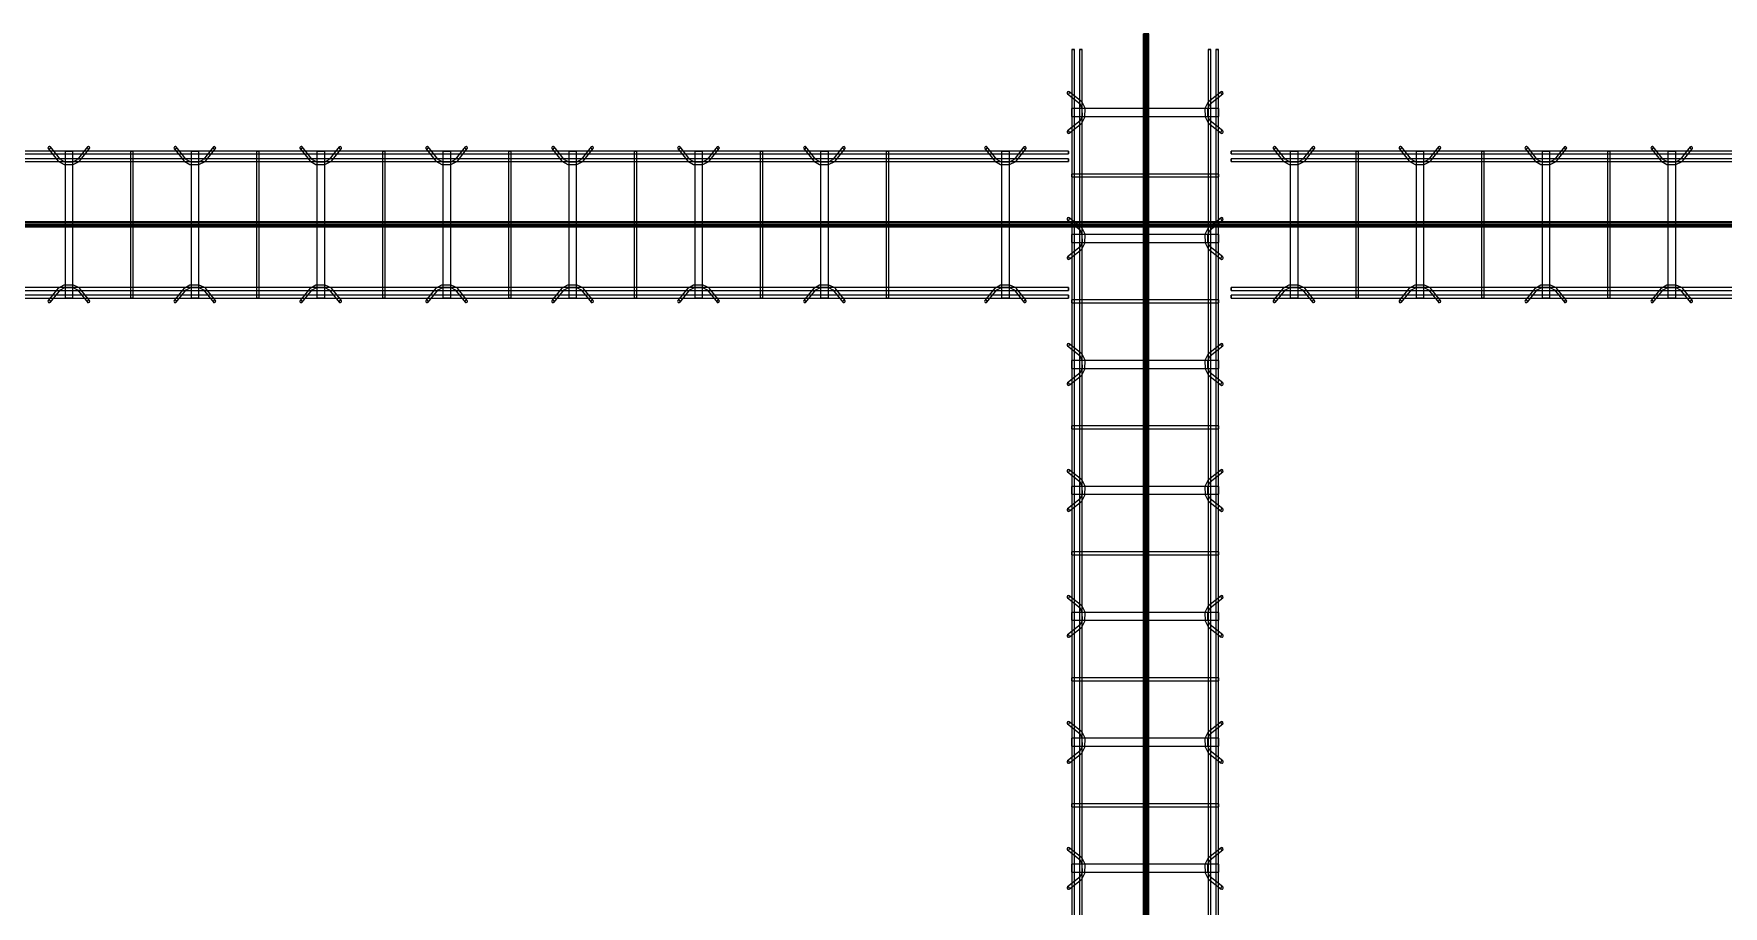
# Model space of a CAD drawing. Header units: inches. Extents: x -19229 to -222, y -6301 to 12387.
# Drawn here: x -3756.3 to -3595.3, y 11343.9 to 11427 of the extents above; entities that cross this region are included whole.
import ezdxf

# ---------------------------------------------------------------- set-up
doc = ezdxf.new("R2010")
doc.units = ezdxf.units.IN
doc.header["$MEASUREMENT"] = 0
doc.layers.add('A-GENM', color=13, linetype='Continuous', lineweight=9)
doc.layers.add('S-BEAM', color=12, linetype='Continuous', lineweight=9)

# ---------------------------------------------------------------- blocks, each defined once
blk = doc.blocks.new('Dowel bar assembly - Dowel bar assembly-671091-SLAB ON GROUND JOINTS')
at = {"layer": 'S-BEAM'}
for p, q in [((1524, 1.98), (0, 1.98)), ((0, 1.72), (1524, 1.72)), ((1444.02, 2.23), (1444.97, 1.03)), ((1445.18, 1.19), (1444.23, 2.39)), ((1445.62, 1.99), (1445.62, -12.01)), ((1446.38, 1.99), (1445.62, 1.99)), ((1445.62, 1.99), (1446.38, 1.99)), ((1446.38, -12.01), (1446.38, 1.99)), ((1447.76, 2.39), (1446.81, 1.19)), ((1447.01, 1.03), (1447.96, 2.23)), ((1451.87, 1.99), (1451.87, -12.01)), ((1452.13, 1.99), (1451.87, 1.99)), ((1451.87, 1.99), (1452.13, 1.99)), ((1452.13, -12.01), (1452.13, 1.99)), ((1456.02, 2.23), (1456.97, 1.03)), ((1457.18, 1.19), (1456.23, 2.39)), ((1457.62, 1.99), (1457.62, -12.01)), ((1458.38, 1.99), (1457.62, 1.99)), ((1457.62, 1.99), (1458.38, 1.99)), ((1458.38, -12.01), (1458.38, 1.99)), ((1459.76, 2.39), (1458.81, 1.19)), ((1459.01, 1.03), (1459.96, 2.23)), ((1463.87, 1.99), (1463.87, -12.01)), ((1464.13, 1.99), (1463.87, 1.99)), ((1463.87, 1.99), (1464.13, 1.99)), ((1464.13, -12.01), (1464.13, 1.99)), ((1468.02, 2.23), (1468.97, 1.03)), ((1469.18, 1.19), (1468.23, 2.39)), ((1469.62, 1.99), (1469.62, -12.01)), ((1470.38, 1.99), (1469.62, 1.99)), ((1469.62, 1.99), (1470.38, 1.99)), ((1470.38, -12.01), (1470.38, 1.99)), ((1471.76, 2.39), (1470.81, 1.19)), ((1471.01, 1.03), (1471.96, 2.23)), ((1475.87, 1.99), (1475.87, -12.01)), ((1476.13, 1.99), (1475.87, 1.99)), ((1475.87, 1.99), (1476.13, 1.99)), ((1476.13, -12.01), (1476.13, 1.99)), ((1480.02, 2.23), (1480.97, 1.03)), ((1481.18, 1.19), (1480.23, 2.39)), ((1481.62, 1.99), (1481.62, -12.01)), ((1482.38, 1.99), (1481.62, 1.99)), ((1481.62, 1.99), (1482.38, 1.99)), ((1482.38, -12.01), (1482.38, 1.99)), ((1483.76, 2.39), (1482.81, 1.19)), ((1483.01, 1.03), (1483.96, 2.23)), ((1487.87, 1.99), (1487.87, -12.01)), ((1488.13, 1.99), (1487.87, 1.99)), ((1487.87, 1.99), (1488.13, 1.99)), ((1488.13, -12.01), (1488.13, 1.99)), ((1492.02, 2.23), (1492.97, 1.03)), ((1493.18, 1.19), (1492.23, 2.39)), ((1493.62, 1.99), (1493.62, -12.01)), ((1494.38, 1.99), (1493.62, 1.99)), ((1493.62, 1.99), (1494.38, 1.99)), ((1494.38, -12.01), (1494.38, 1.99)), ((1495.76, 2.39), (1494.81, 1.19)), ((1495.01, 1.03), (1495.96, 2.23)), ((1499.87, 1.99), (1499.87, -12.01)), ((1500.13, 1.99), (1499.87, 1.99)), ((1499.87, 1.99), (1500.13, 1.99)), ((1500.13, -12.01), (1500.13, 1.99)), ((1504.02, 2.23), (1504.97, 1.03)), ((1505.18, 1.19), (1504.23, 2.39)), ((1505.62, 1.99), (1505.62, -12.01)), ((1506.38, 1.99), (1505.62, 1.99)), ((1505.62, 1.99), (1506.38, 1.99)), ((1506.38, -12.01), (1506.38, 1.99)), ((1507.76, 2.39), (1506.81, 1.19)), ((1507.01, 1.03), (1507.96, 2.23)), ((1511.87, 1.99), (1511.87, -12.01)), ((1512.13, 1.99), (1511.87, 1.99)), ((1511.87, 1.99), (1512.13, 1.99)), ((1512.13, -12.01), (1512.13, 1.99)), ((1516.02, 2.23), (1516.97, 1.03)), ((1517.18, 1.19), (1516.23, 2.39)), ((1517.62, 1.99), (1517.62, -12.01)), ((1518.38, 1.99), (1517.62, 1.99)), ((1517.62, 1.99), (1518.38, 1.99)), ((1518.38, -12.01), (1518.38, 1.99)), ((1519.76, 2.39), (1518.81, 1.19)), ((1519.01, 1.03), (1519.96, 2.23)), ((1524, 1.98), (1524, 1.72)), ((1524, 1.72), (1524, 1.98)), ((1524, 1.25), (0, 1.25)), ((0, 0.99), (1524, 0.99)), ((1524, 0.99), (1524, 1.25)), ((1524, 1.25), (1524, 0.99)), ((1524, -11.01), (0, -11.01)), ((1444.97, -11.05), (1444.02, -12.25)), ((1444.23, -12.41), (1445.18, -11.21)), ((1446.81, -11.21), (1447.76, -12.41)), ((1447.96, -12.25), (1447.01, -11.05)), ((1456.97, -11.05), (1456.02, -12.25)), ((1456.23, -12.41), (1457.18, -11.21)), ((1458.81, -11.21), (1459.76, -12.41)), ((1459.96, -12.25), (1459.01, -11.05)), ((1468.97, -11.05), (1468.02, -12.25)), ((1468.23, -12.41), (1469.18, -11.21)), ((1470.81, -11.21), (1471.76, -12.41)), ((1471.96, -12.25), (1471.01, -11.05)), ((1480.97, -11.05), (1480.02, -12.25)), ((1480.23, -12.41), (1481.18, -11.21)), ((1482.81, -11.21), (1483.76, -12.41)), ((1483.96, -12.25), (1483.01, -11.05)), ((1492.97, -11.05), (1492.02, -12.25)), ((1492.23, -12.41), (1493.18, -11.21)), ((1494.81, -11.21), (1495.76, -12.41)), ((1495.96, -12.25), (1495.01, -11.05)), ((1504.97, -11.05), (1504.02, -12.25)), ((1504.23, -12.41), (1505.18, -11.21)), ((1506.81, -11.21), (1507.76, -12.41)), ((1507.96, -12.25), (1507.01, -11.05)), ((1516.97, -11.05), (1516.02, -12.25)), ((1516.23, -12.41), (1517.18, -11.21)), ((1518.81, -11.21), (1519.76, -12.41)), ((1519.96, -12.25), (1519.01, -11.05)), ((1524, -11.27), (1524, -11.01)), ((1524, -11.01), (1524, -11.27)), ((0, -11.27), (1524, -11.27)), ((1524, -11.74), (0, -11.74)), ((0, -12), (1524, -12)), ((1446.38, -12.01), (1445.62, -12.01)), ((1445.62, -12.01), (1446.38, -12.01)), ((1452.13, -12.01), (1451.87, -12.01)), ((1451.87, -12.01), (1452.13, -12.01)), ((1458.38, -12.01), (1457.62, -12.01)), ((1457.62, -12.01), (1458.38, -12.01)), ((1464.13, -12.01), (1463.87, -12.01)), ((1463.87, -12.01), (1464.13, -12.01)), ((1470.38, -12.01), (1469.62, -12.01)), ((1469.62, -12.01), (1470.38, -12.01)), ((1476.13, -12.01), (1475.87, -12.01)), ((1475.87, -12.01), (1476.13, -12.01)), ((1482.38, -12.01), (1481.62, -12.01)), ((1481.62, -12.01), (1482.38, -12.01)), ((1488.13, -12.01), (1487.87, -12.01)), ((1487.87, -12.01), (1488.13, -12.01)), ((1494.38, -12.01), (1493.62, -12.01)), ((1493.62, -12.01), (1494.38, -12.01)), ((1500.13, -12.01), (1499.87, -12.01)), ((1499.87, -12.01), (1500.13, -12.01)), ((1506.38, -12.01), (1505.62, -12.01)), ((1505.62, -12.01), (1506.38, -12.01)), ((1512.13, -12.01), (1511.87, -12.01)), ((1511.87, -12.01), (1512.13, -12.01)), ((1518.38, -12.01), (1517.62, -12.01)), ((1517.62, -12.01), (1518.38, -12.01)), ((1524, -12), (1524, -11.74)), ((1524, -11.74), (1524, -12))]:
    blk.add_line(p, q, dxfattribs=at)
at = {"layer": 'S-BEAM', "flags": 128}
for points in [[(1444.97, 1.03), (1445.53, 0.73), (1446.39, 0.72), (1446.97, 0.99), (1447.01, 1.03)], [(1445.18, 1.19), (1445.62, 0.97), (1446.38, 0.98), (1446.81, 1.19)], [(1456.97, 1.03), (1457.53, 0.73), (1458.39, 0.72), (1458.97, 0.99), (1459.01, 1.03)], [(1457.18, 1.19), (1457.62, 0.97), (1458.38, 0.98), (1458.81, 1.19)], [(1468.97, 1.03), (1469.53, 0.73), (1470.39, 0.72), (1470.97, 0.99), (1471.01, 1.03)], [(1469.18, 1.19), (1469.62, 0.97), (1470.38, 0.98), (1470.81, 1.19)], [(1480.97, 1.03), (1481.53, 0.73), (1482.39, 0.72), (1482.97, 0.99), (1483.01, 1.03)], [(1481.18, 1.19), (1481.62, 0.97), (1482.38, 0.98), (1482.81, 1.19)], [(1492.97, 1.03), (1493.53, 0.73), (1494.39, 0.72), (1494.97, 0.99), (1495.01, 1.03)], [(1493.18, 1.19), (1493.62, 0.97), (1494.38, 0.98), (1494.81, 1.19)], [(1504.97, 1.03), (1505.53, 0.73), (1506.39, 0.72), (1506.97, 0.99), (1507.01, 1.03)], [(1505.18, 1.19), (1505.62, 0.97), (1506.38, 0.98), (1506.81, 1.19)], [(1516.97, 1.03), (1517.53, 0.73), (1518.39, 0.72), (1518.97, 0.99), (1519.01, 1.03)], [(1517.18, 1.19), (1517.62, 0.97), (1518.38, 0.98), (1518.81, 1.19)], [(1444.97, -11.05), (1445.53, -10.75), (1446.39, -10.74), (1446.97, -11.01), (1447.01, -11.05)], [(1445.18, -11.21), (1445.62, -10.99), (1446.38, -11), (1446.81, -11.21)], [(1456.97, -11.05), (1457.53, -10.75), (1458.39, -10.74), (1458.97, -11.01), (1459.01, -11.05)], [(1457.18, -11.21), (1457.62, -10.99), (1458.38, -11), (1458.81, -11.21)], [(1468.97, -11.05), (1469.53, -10.75), (1470.39, -10.74), (1470.97, -11.01), (1471.01, -11.05)], [(1469.18, -11.21), (1469.62, -10.99), (1470.38, -11), (1470.81, -11.21)], [(1480.97, -11.05), (1481.53, -10.75), (1482.39, -10.74), (1482.97, -11.01), (1483.01, -11.05)], [(1481.18, -11.21), (1481.62, -10.99), (1482.38, -11), (1482.81, -11.21)], [(1492.97, -11.05), (1493.53, -10.75), (1494.39, -10.74), (1494.97, -11.01), (1495.01, -11.05)], [(1493.18, -11.21), (1493.62, -10.99), (1494.38, -11), (1494.81, -11.21)], [(1504.97, -11.05), (1505.53, -10.75), (1506.39, -10.74), (1506.97, -11.01), (1507.01, -11.05)], [(1505.18, -11.21), (1505.62, -10.99), (1506.38, -11), (1506.81, -11.21)], [(1516.97, -11.05), (1517.53, -10.75), (1518.39, -10.74), (1518.97, -11.01), (1519.01, -11.05)], [(1517.18, -11.21), (1517.62, -10.99), (1518.38, -11), (1518.81, -11.21)]]:
    blk.add_lwpolyline(points, dxfattribs=at)
at = {"layer": 'S-BEAM'}
for centre, major_axis, start_param, end_param in [((1444.12, 2.31), (0.101, 0.08), 5.709265, 8.850858), ((1444.12, 2.31), (0.101, 0.08), 2.567673, 5.709265), ((1447.86, 2.31), (-0.101, 0.08), 3.715513, 6.857105), ((1447.86, 2.31), (-0.101, 0.08), 0.57392, 3.715513), ((1456.12, 2.31), (0.101, 0.08), 5.709265, 8.850858), ((1456.12, 2.31), (0.101, 0.08), 2.567673, 5.709265), ((1459.86, 2.31), (-0.101, 0.08), 3.715513, 6.857105), ((1459.86, 2.31), (-0.101, 0.08), 0.57392, 3.715513), ((1468.12, 2.31), (0.101, 0.08), 5.709265, 8.850858), ((1468.12, 2.31), (0.101, 0.08), 2.567673, 5.709265), ((1471.86, 2.31), (-0.101, 0.08), 3.715513, 6.857105), ((1471.86, 2.31), (-0.101, 0.08), 0.57392, 3.715513), ((1480.12, 2.31), (0.101, 0.08), 5.709265, 8.850858), ((1480.12, 2.31), (0.101, 0.08), 2.567673, 5.709265), ((1483.86, 2.31), (-0.101, 0.08), 3.715513, 6.857105), ((1483.86, 2.31), (-0.101, 0.08), 0.57392, 3.715513), ((1492.12, 2.31), (0.101, 0.08), 5.709265, 8.850858), ((1492.12, 2.31), (0.101, 0.08), 2.567673, 5.709265), ((1495.86, 2.31), (-0.101, 0.08), 3.715513, 6.857105), ((1495.86, 2.31), (-0.101, 0.08), 0.57392, 3.715513), ((1504.12, 2.31), (0.101, 0.08), 5.709265, 8.850858), ((1504.12, 2.31), (0.101, 0.08), 2.567673, 5.709265), ((1507.86, 2.31), (-0.101, 0.08), 3.715513, 6.857105), ((1507.86, 2.31), (-0.101, 0.08), 0.57392, 3.715513), ((1516.12, 2.31), (0.101, 0.08), 5.709265, 8.850858), ((1516.12, 2.31), (0.101, 0.08), 2.567673, 5.709265), ((1519.86, 2.31), (-0.101, 0.08), 3.715513, 6.857105), ((1519.86, 2.31), (-0.101, 0.08), 0.57392, 3.715513), ((1444.12, -12.33), (-0.101, 0.08), 3.715513, 6.857105), ((1444.12, -12.33), (-0.101, 0.08), 0.57392, 3.715513), ((1447.86, -12.33), (0.101, 0.08), 5.709265, 8.850858), ((1447.86, -12.33), (0.101, 0.08), 2.567673, 5.709265), ((1456.12, -12.33), (-0.101, 0.08), 3.715513, 6.857105), ((1456.12, -12.33), (-0.101, 0.08), 0.57392, 3.715513), ((1459.86, -12.33), (0.101, 0.08), 5.709265, 8.850858), ((1459.86, -12.33), (0.101, 0.08), 2.567673, 5.709265), ((1468.12, -12.33), (-0.101, 0.08), 3.715513, 6.857105), ((1468.12, -12.33), (-0.101, 0.08), 0.57392, 3.715513), ((1471.86, -12.33), (0.101, 0.08), 5.709265, 8.850858), ((1471.86, -12.33), (0.101, 0.08), 2.567673, 5.709265), ((1480.12, -12.33), (-0.101, 0.08), 3.715513, 6.857105), ((1480.12, -12.33), (-0.101, 0.08), 0.57392, 3.715513), ((1483.86, -12.33), (0.101, 0.08), 5.709265, 8.850858), ((1483.86, -12.33), (0.101, 0.08), 2.567673, 5.709265), ((1492.12, -12.33), (-0.101, 0.08), 3.715513, 6.857105), ((1492.12, -12.33), (-0.101, 0.08), 0.57392, 3.715513), ((1495.86, -12.33), (0.101, 0.08), 5.709265, 8.850858), ((1495.86, -12.33), (0.101, 0.08), 2.567673, 5.709265), ((1504.12, -12.33), (-0.101, 0.08), 3.715513, 6.857105), ((1504.12, -12.33), (-0.101, 0.08), 0.57392, 3.715513), ((1507.86, -12.33), (0.101, 0.08), 5.709265, 8.850858), ((1507.86, -12.33), (0.101, 0.08), 2.567673, 5.709265), ((1516.12, -12.33), (-0.101, 0.08), 3.715513, 6.857105), ((1516.12, -12.33), (-0.101, 0.08), 0.57392, 3.715513), ((1519.86, -12.33), (0.101, 0.08), 5.709265, 8.850858), ((1519.86, -12.33), (0.101, 0.08), 2.567673, 5.709265)]:
    blk.add_ellipse(centre, major_axis=major_axis, ratio=0.816528, start_param=start_param, end_param=end_param, dxfattribs=at)
blk = doc.blocks.new('Dowel bar assembly - Dowel bar assembly-674452-SLAB ON GROUND JOINTS')
at = {"layer": 'S-BEAM'}
for p, q in [((153.25, 1.98), (0, 1.98)), ((0, 1.98), (0, 1.72)), ((0, 1.72), (0, 1.98)), ((0, 1.72), (153.25, 1.72)), ((4.02, 2.23), (4.97, 1.03)), ((5.18, 1.19), (4.23, 2.39)), ((5.63, 1.99), (5.63, -12.01)), ((6.38, 1.99), (5.63, 1.99)), ((5.63, 1.99), (6.38, 1.99)), ((6.38, -12.01), (6.38, 1.99)), ((7.76, 2.39), (6.81, 1.19)), ((7.01, 1.03), (7.96, 2.23)), ((11.87, 1.99), (11.87, -12.01)), ((12.13, 1.99), (11.87, 1.99)), ((11.87, 1.99), (12.13, 1.99)), ((12.13, -12.01), (12.13, 1.99)), ((16.02, 2.23), (16.97, 1.03)), ((17.18, 1.19), (16.23, 2.39)), ((17.63, 1.99), (17.63, -12.01)), ((18.38, 1.99), (17.63, 1.99)), ((17.63, 1.99), (18.38, 1.99)), ((18.38, -12.01), (18.38, 1.99)), ((19.76, 2.39), (18.81, 1.19)), ((19.01, 1.03), (19.96, 2.23)), ((23.87, 1.99), (23.87, -12.01)), ((24.13, 1.99), (23.87, 1.99)), ((23.87, 1.99), (24.13, 1.99)), ((24.13, -12.01), (24.13, 1.99)), ((28.02, 2.23), (28.97, 1.03)), ((29.18, 1.19), (28.23, 2.39)), ((29.63, 1.99), (29.63, -12.01)), ((30.38, 1.99), (29.63, 1.99)), ((29.63, 1.99), (30.38, 1.99)), ((30.38, -12.01), (30.38, 1.99)), ((31.76, 2.39), (30.81, 1.19)), ((31.01, 1.03), (31.96, 2.23)), ((35.87, 1.99), (35.87, -12.01)), ((36.13, 1.99), (35.87, 1.99)), ((35.87, 1.99), (36.13, 1.99)), ((36.13, -12.01), (36.13, 1.99)), ((40.02, 2.23), (40.97, 1.03)), ((41.18, 1.19), (40.23, 2.39)), ((41.63, 1.99), (41.63, -12.01)), ((42.38, 1.99), (41.63, 1.99)), ((41.63, 1.99), (42.38, 1.99)), ((42.38, -12.01), (42.38, 1.99)), ((43.76, 2.39), (42.81, 1.19)), ((43.01, 1.03), (43.96, 2.23)), ((47.87, 1.99), (47.87, -12.01)), ((48.13, 1.99), (47.87, 1.99)), ((47.87, 1.99), (48.13, 1.99)), ((48.13, -12.01), (48.13, 1.99)), ((52.02, 2.23), (52.97, 1.03)), ((53.18, 1.19), (52.23, 2.39)), ((53.63, 1.99), (53.63, -12.01)), ((54.38, 1.99), (53.63, 1.99)), ((53.63, 1.99), (54.38, 1.99)), ((54.38, -12.01), (54.38, 1.99)), ((55.76, 2.39), (54.81, 1.19)), ((55.01, 1.03), (55.96, 2.23)), ((59.87, 1.99), (59.87, -12.01)), ((60.13, 1.99), (59.87, 1.99)), ((59.87, 1.99), (60.13, 1.99)), ((60.13, -12.01), (60.13, 1.99)), ((64.02, 2.23), (64.97, 1.03)), ((65.18, 1.19), (64.23, 2.39)), ((65.63, 1.99), (65.63, -12.01)), ((66.38, 1.99), (65.63, 1.99)), ((65.63, 1.99), (66.38, 1.99)), ((66.38, -12.01), (66.38, 1.99)), ((67.76, 2.39), (66.81, 1.19)), ((67.01, 1.03), (67.96, 2.23)), ((71.87, 1.99), (71.87, -12.01)), ((72.13, 1.99), (71.87, 1.99)), ((71.87, 1.99), (72.13, 1.99)), ((72.13, -12.01), (72.13, 1.99)), ((76.02, 2.23), (76.97, 1.03)), ((77.18, 1.19), (76.23, 2.39)), ((77.63, 1.99), (77.63, -12.01)), ((78.38, 1.99), (77.63, 1.99)), ((77.63, 1.99), (78.38, 1.99)), ((78.38, -12.01), (78.38, 1.99)), ((79.76, 2.39), (78.81, 1.19)), ((79.01, 1.03), (79.96, 2.23)), ((83.87, 1.99), (83.87, -12.01)), ((84.13, 1.99), (83.87, 1.99)), ((83.87, 1.99), (84.13, 1.99)), ((84.13, -12.01), (84.13, 1.99)), ((88.02, 2.23), (88.97, 1.03)), ((89.18, 1.19), (88.23, 2.39)), ((89.63, 1.99), (89.63, -12.01)), ((90.38, 1.99), (89.63, 1.99)), ((89.63, 1.99), (90.38, 1.99)), ((90.38, -12.01), (90.38, 1.99)), ((91.76, 2.39), (90.81, 1.19)), ((91.01, 1.03), (91.96, 2.23)), ((95.87, 1.99), (95.87, -12.01)), ((96.13, 1.99), (95.87, 1.99)), ((95.87, 1.99), (96.13, 1.99)), ((96.13, -12.01), (96.13, 1.99)), ((100.02, 2.23), (100.97, 1.03)), ((101.18, 1.19), (100.23, 2.39)), ((101.63, 1.99), (101.63, -12.01)), ((102.38, 1.99), (101.63, 1.99)), ((101.63, 1.99), (102.38, 1.99)), ((102.38, -12.01), (102.38, 1.99)), ((103.76, 2.39), (102.81, 1.19)), ((103.01, 1.03), (103.96, 2.23)), ((107.87, 1.99), (107.87, -12.01)), ((108.13, 1.99), (107.87, 1.99)), ((107.87, 1.99), (108.13, 1.99)), ((108.13, -12.01), (108.13, 1.99)), ((112.02, 2.23), (112.97, 1.03)), ((113.18, 1.19), (112.23, 2.39)), ((113.63, 1.99), (113.63, -12.01)), ((114.38, 1.99), (113.63, 1.99)), ((113.63, 1.99), (114.38, 1.99)), ((114.38, -12.01), (114.38, 1.99)), ((115.76, 2.39), (114.81, 1.19)), ((115.01, 1.03), (115.96, 2.23)), ((119.87, 1.99), (119.87, -12.01)), ((120.13, 1.99), (119.87, 1.99)), ((119.87, 1.99), (120.13, 1.99)), ((120.13, -12.01), (120.13, 1.99)), ((124.02, 2.23), (124.97, 1.03)), ((125.18, 1.19), (124.23, 2.39)), ((125.63, 1.99), (125.63, -12.01)), ((126.38, 1.99), (125.63, 1.99)), ((125.63, 1.99), (126.38, 1.99)), ((126.38, -12.01), (126.38, 1.99)), ((127.76, 2.39), (126.81, 1.19)), ((127.01, 1.03), (127.96, 2.23)), ((131.87, 1.99), (131.87, -12.01)), ((132.13, 1.99), (131.87, 1.99)), ((131.87, 1.99), (132.13, 1.99)), ((132.13, -12.01), (132.13, 1.99)), ((136.02, 2.23), (136.97, 1.03)), ((137.18, 1.19), (136.23, 2.39)), ((137.63, 1.99), (137.63, -12.01)), ((138.38, 1.99), (137.63, 1.99)), ((137.63, 1.99), (138.38, 1.99)), ((138.38, -12.01), (138.38, 1.99)), ((139.76, 2.39), (138.81, 1.19)), ((139.01, 1.03), (139.96, 2.23)), ((143.87, 1.99), (143.87, -12.01)), ((144.13, 1.99), (143.87, 1.99)), ((143.87, 1.99), (144.13, 1.99)), ((144.13, -12.01), (144.13, 1.99)), ((145.27, 2.23), (146.22, 1.03)), ((146.43, 1.19), (145.48, 2.39)), ((146.87, 1.99), (146.87, -12.01)), ((147.63, 1.99), (146.87, 1.99)), ((146.87, 1.99), (147.63, 1.99)), ((147.63, -12.01), (147.63, 1.99)), ((149.01, 2.39), (148.06, 1.19)), ((148.26, 1.03), (149.21, 2.23)), ((153.25, 1.98), (153.25, 1.72)), ((153.25, 1.72), (153.25, 1.98)), ((153.25, 1.25), (0, 1.25)), ((0, 0.99), (0, 1.25)), ((0, 1.25), (0, 0.99)), ((0, 0.99), (153.25, 0.99)), ((153.25, 0.99), (153.25, 1.25)), ((153.25, 1.25), (153.25, 0.99)), ((153.25, -11.01), (0, -11.01)), ((0, -11.27), (0, -11.01)), ((0, -11.01), (0, -11.27)), ((4.97, -11.05), (4.02, -12.25)), ((4.23, -12.41), (5.18, -11.21)), ((6.81, -11.21), (7.76, -12.41)), ((7.96, -12.25), (7.01, -11.05)), ((16.97, -11.05), (16.02, -12.25)), ((16.23, -12.41), (17.18, -11.21)), ((18.81, -11.21), (19.76, -12.41)), ((19.96, -12.25), (19.01, -11.05)), ((28.97, -11.05), (28.02, -12.25)), ((28.23, -12.41), (29.18, -11.21)), ((30.81, -11.21), (31.76, -12.41)), ((31.96, -12.25), (31.01, -11.05)), ((40.97, -11.05), (40.02, -12.25)), ((40.23, -12.41), (41.18, -11.21)), ((42.81, -11.21), (43.76, -12.41)), ((43.96, -12.25), (43.01, -11.05)), ((52.97, -11.05), (52.02, -12.25)), ((52.23, -12.41), (53.18, -11.21)), ((54.81, -11.21), (55.76, -12.41)), ((55.96, -12.25), (55.01, -11.05)), ((64.97, -11.05), (64.02, -12.25)), ((64.23, -12.41), (65.18, -11.21)), ((66.81, -11.21), (67.76, -12.41)), ((67.96, -12.25), (67.01, -11.05)), ((76.97, -11.05), (76.02, -12.25)), ((76.23, -12.41), (77.18, -11.21)), ((78.81, -11.21), (79.76, -12.41)), ((79.96, -12.25), (79.01, -11.05)), ((88.97, -11.05), (88.02, -12.25)), ((88.23, -12.41), (89.18, -11.21)), ((90.81, -11.21), (91.76, -12.41)), ((91.96, -12.25), (91.01, -11.05)), ((100.97, -11.05), (100.02, -12.25)), ((100.23, -12.41), (101.18, -11.21)), ((102.81, -11.21), (103.76, -12.41)), ((103.96, -12.25), (103.01, -11.05)), ((112.97, -11.05), (112.02, -12.25)), ((112.23, -12.41), (113.18, -11.21)), ((114.81, -11.21), (115.76, -12.41)), ((115.96, -12.25), (115.01, -11.05)), ((124.97, -11.05), (124.02, -12.25)), ((124.23, -12.41), (125.18, -11.21)), ((126.81, -11.21), (127.76, -12.41)), ((127.96, -12.25), (127.01, -11.05)), ((136.97, -11.05), (136.02, -12.25)), ((136.23, -12.41), (137.18, -11.21)), ((138.81, -11.21), (139.76, -12.41)), ((139.96, -12.25), (139.01, -11.05)), ((146.22, -11.05), (145.27, -12.25)), ((145.48, -12.41), (146.43, -11.21)), ((148.06, -11.21), (149.01, -12.41)), ((149.21, -12.25), (148.26, -11.05)), ((153.25, -11.27), (153.25, -11.01)), ((153.25, -11.01), (153.25, -11.27)), ((0, -11.27), (153.25, -11.27)), ((153.25, -11.74), (0, -11.74)), ((0, -12), (0, -11.74)), ((0, -11.74), (0, -12)), ((0, -12), (153.25, -12)), ((6.38, -12.01), (5.63, -12.01)), ((5.63, -12.01), (6.38, -12.01)), ((12.13, -12.01), (11.87, -12.01)), ((11.87, -12.01), (12.13, -12.01)), ((18.38, -12.01), (17.63, -12.01)), ((17.63, -12.01), (18.38, -12.01)), ((24.13, -12.01), (23.87, -12.01)), ((23.87, -12.01), (24.13, -12.01)), ((30.38, -12.01), (29.63, -12.01)), ((29.63, -12.01), (30.38, -12.01)), ((36.13, -12.01), (35.87, -12.01)), ((35.87, -12.01), (36.13, -12.01)), ((42.38, -12.01), (41.63, -12.01)), ((41.63, -12.01), (42.38, -12.01)), ((48.13, -12.01), (47.87, -12.01)), ((47.87, -12.01), (48.13, -12.01)), ((54.38, -12.01), (53.63, -12.01)), ((53.63, -12.01), (54.38, -12.01)), ((60.13, -12.01), (59.87, -12.01)), ((59.87, -12.01), (60.13, -12.01)), ((66.38, -12.01), (65.63, -12.01)), ((65.63, -12.01), (66.38, -12.01)), ((72.13, -12.01), (71.87, -12.01)), ((71.87, -12.01), (72.13, -12.01)), ((78.38, -12.01), (77.63, -12.01)), ((77.63, -12.01), (78.38, -12.01)), ((84.13, -12.01), (83.87, -12.01)), ((83.87, -12.01), (84.13, -12.01)), ((90.38, -12.01), (89.63, -12.01)), ((89.63, -12.01), (90.38, -12.01)), ((96.13, -12.01), (95.87, -12.01)), ((95.87, -12.01), (96.13, -12.01)), ((102.38, -12.01), (101.63, -12.01)), ((101.63, -12.01), (102.38, -12.01)), ((108.13, -12.01), (107.87, -12.01)), ((107.87, -12.01), (108.13, -12.01)), ((114.38, -12.01), (113.63, -12.01)), ((113.63, -12.01), (114.38, -12.01)), ((120.13, -12.01), (119.87, -12.01)), ((119.87, -12.01), (120.13, -12.01)), ((126.38, -12.01), (125.63, -12.01)), ((125.63, -12.01), (126.38, -12.01)), ((132.13, -12.01), (131.87, -12.01)), ((131.87, -12.01), (132.13, -12.01)), ((138.38, -12.01), (137.63, -12.01)), ((137.63, -12.01), (138.38, -12.01)), ((144.13, -12.01), (143.87, -12.01)), ((143.87, -12.01), (144.13, -12.01)), ((147.63, -12.01), (146.87, -12.01)), ((146.87, -12.01), (147.63, -12.01)), ((153.25, -12), (153.25, -11.74)), ((153.25, -11.74), (153.25, -12))]:
    blk.add_line(p, q, dxfattribs=at)
at = {"layer": 'S-BEAM', "flags": 128}
for points in [[(4.97, 1.03), (5.53, 0.73), (6.39, 0.72), (6.97, 0.99), (7.01, 1.03)], [(5.18, 1.19), (5.62, 0.97), (6.38, 0.98), (6.81, 1.19)], [(16.97, 1.03), (17.53, 0.73), (18.39, 0.72), (18.97, 0.99), (19.01, 1.03)], [(17.18, 1.19), (17.62, 0.97), (18.38, 0.98), (18.81, 1.19)], [(28.97, 1.03), (29.53, 0.73), (30.39, 0.72), (30.97, 0.99), (31.01, 1.03)], [(29.18, 1.19), (29.62, 0.97), (30.38, 0.98), (30.81, 1.19)], [(40.97, 1.03), (41.53, 0.73), (42.39, 0.72), (42.97, 0.99), (43.01, 1.03)], [(41.18, 1.19), (41.62, 0.97), (42.38, 0.98), (42.81, 1.19)], [(52.97, 1.03), (53.53, 0.73), (54.39, 0.72), (54.97, 0.99), (55.01, 1.03)], [(53.18, 1.19), (53.62, 0.97), (54.38, 0.98), (54.81, 1.19)], [(64.97, 1.03), (65.53, 0.73), (66.39, 0.72), (66.97, 0.99), (67.01, 1.03)], [(65.18, 1.19), (65.62, 0.97), (66.38, 0.98), (66.81, 1.19)], [(76.97, 1.03), (77.53, 0.73), (78.39, 0.72), (78.97, 0.99), (79.01, 1.03)], [(77.18, 1.19), (77.62, 0.97), (78.38, 0.98), (78.81, 1.19)], [(88.97, 1.03), (89.53, 0.73), (90.39, 0.72), (90.97, 0.99), (91.01, 1.03)], [(89.18, 1.19), (89.62, 0.97), (90.38, 0.98), (90.81, 1.19)], [(100.97, 1.03), (101.53, 0.73), (102.39, 0.72), (102.97, 0.99), (103.01, 1.03)], [(101.18, 1.19), (101.62, 0.97), (102.38, 0.98), (102.81, 1.19)], [(112.97, 1.03), (113.53, 0.73), (114.39, 0.72), (114.97, 0.99), (115.01, 1.03)], [(113.18, 1.19), (113.62, 0.97), (114.38, 0.98), (114.81, 1.19)], [(124.97, 1.03), (125.53, 0.73), (126.39, 0.72), (126.97, 0.99), (127.01, 1.03)], [(125.18, 1.19), (125.62, 0.97), (126.38, 0.98), (126.81, 1.19)], [(136.97, 1.03), (137.53, 0.73), (138.39, 0.72), (138.97, 0.99), (139.01, 1.03)], [(137.18, 1.19), (137.62, 0.97), (138.38, 0.98), (138.81, 1.19)], [(146.22, 1.03), (146.78, 0.73), (147.64, 0.72), (148.22, 0.99), (148.26, 1.03)], [(146.43, 1.19), (146.87, 0.97), (147.63, 0.98), (148.06, 1.19)], [(4.97, -11.05), (5.53, -10.75), (6.39, -10.74), (6.97, -11.01), (7.01, -11.05)], [(5.18, -11.21), (5.62, -10.99), (6.38, -11), (6.81, -11.21)], [(16.97, -11.05), (17.53, -10.75), (18.39, -10.74), (18.97, -11.01), (19.01, -11.05)], [(17.18, -11.21), (17.62, -10.99), (18.38, -11), (18.81, -11.21)], [(28.97, -11.05), (29.53, -10.75), (30.39, -10.74), (30.97, -11.01), (31.01, -11.05)], [(29.18, -11.21), (29.62, -10.99), (30.38, -11), (30.81, -11.21)], [(40.97, -11.05), (41.53, -10.75), (42.39, -10.74), (42.97, -11.01), (43.01, -11.05)], [(41.18, -11.21), (41.62, -10.99), (42.38, -11), (42.81, -11.21)], [(52.97, -11.05), (53.53, -10.75), (54.39, -10.74), (54.97, -11.01), (55.01, -11.05)], [(53.18, -11.21), (53.62, -10.99), (54.38, -11), (54.81, -11.21)], [(64.97, -11.05), (65.53, -10.75), (66.39, -10.74), (66.97, -11.01), (67.01, -11.05)], [(65.18, -11.21), (65.62, -10.99), (66.38, -11), (66.81, -11.21)], [(76.97, -11.05), (77.53, -10.75), (78.39, -10.74), (78.97, -11.01), (79.01, -11.05)], [(77.18, -11.21), (77.62, -10.99), (78.38, -11), (78.81, -11.21)], [(88.97, -11.05), (89.53, -10.75), (90.39, -10.74), (90.97, -11.01), (91.01, -11.05)], [(89.18, -11.21), (89.62, -10.99), (90.38, -11), (90.81, -11.21)], [(100.97, -11.05), (101.53, -10.75), (102.39, -10.74), (102.97, -11.01), (103.01, -11.05)], [(101.18, -11.21), (101.62, -10.99), (102.38, -11), (102.81, -11.21)], [(112.97, -11.05), (113.53, -10.75), (114.39, -10.74), (114.97, -11.01), (115.01, -11.05)], [(113.18, -11.21), (113.62, -10.99), (114.38, -11), (114.81, -11.21)], [(124.97, -11.05), (125.53, -10.75), (126.39, -10.74), (126.97, -11.01), (127.01, -11.05)], [(125.18, -11.21), (125.62, -10.99), (126.38, -11), (126.81, -11.21)], [(136.97, -11.05), (137.53, -10.75), (138.39, -10.74), (138.97, -11.01), (139.01, -11.05)], [(137.18, -11.21), (137.62, -10.99), (138.38, -11), (138.81, -11.21)], [(146.22, -11.05), (146.78, -10.75), (147.64, -10.74), (148.22, -11.01), (148.26, -11.05)], [(146.43, -11.21), (146.87, -10.99), (147.63, -11), (148.06, -11.21)]]:
    blk.add_lwpolyline(points, dxfattribs=at)
at = {"layer": 'S-BEAM'}
for centre, major_axis, start_param, end_param in [((4.12, 2.31), (0.101, 0.08), 5.709265, 8.850858), ((4.12, 2.31), (0.101, 0.08), 2.567673, 5.709265), ((7.86, 2.31), (-0.101, 0.08), 3.715513, 6.857105), ((7.86, 2.31), (-0.101, 0.08), 0.57392, 3.715513), ((16.12, 2.31), (0.101, 0.08), 5.709265, 8.850858), ((16.12, 2.31), (0.101, 0.08), 2.567673, 5.709265), ((19.86, 2.31), (-0.101, 0.08), 3.715513, 6.857105), ((19.86, 2.31), (-0.101, 0.08), 0.57392, 3.715513), ((28.12, 2.31), (0.101, 0.08), 5.709265, 8.850858), ((28.12, 2.31), (0.101, 0.08), 2.567673, 5.709265), ((31.86, 2.31), (-0.101, 0.08), 3.715513, 6.857105), ((31.86, 2.31), (-0.101, 0.08), 0.57392, 3.715513), ((40.12, 2.31), (0.101, 0.08), 5.709265, 8.850858), ((40.12, 2.31), (0.101, 0.08), 2.567673, 5.709265), ((43.86, 2.31), (-0.101, 0.08), 3.715513, 6.857105), ((43.86, 2.31), (-0.101, 0.08), 0.57392, 3.715513), ((52.12, 2.31), (0.101, 0.08), 5.709265, 8.850858), ((52.12, 2.31), (0.101, 0.08), 2.567673, 5.709265), ((55.86, 2.31), (-0.101, 0.08), 3.715513, 6.857105), ((55.86, 2.31), (-0.101, 0.08), 0.57392, 3.715513), ((64.12, 2.31), (0.101, 0.08), 5.709265, 8.850858), ((64.12, 2.31), (0.101, 0.08), 2.567673, 5.709265), ((67.86, 2.31), (-0.101, 0.08), 3.715513, 6.857105), ((67.86, 2.31), (-0.101, 0.08), 0.57392, 3.715513), ((76.12, 2.31), (0.101, 0.08), 5.709265, 8.850858), ((76.12, 2.31), (0.101, 0.08), 2.567673, 5.709265), ((79.86, 2.31), (-0.101, 0.08), 3.715513, 6.857105), ((79.86, 2.31), (-0.101, 0.08), 0.57392, 3.715513), ((88.12, 2.31), (0.101, 0.08), 5.709265, 8.850858), ((88.12, 2.31), (0.101, 0.08), 2.567673, 5.709265), ((91.86, 2.31), (-0.101, 0.08), 3.715513, 6.857105), ((91.86, 2.31), (-0.101, 0.08), 0.57392, 3.715513), ((100.12, 2.31), (0.101, 0.08), 5.709265, 8.850858), ((100.12, 2.31), (0.101, 0.08), 2.567673, 5.709265), ((103.86, 2.31), (-0.101, 0.08), 3.715513, 6.857105), ((103.86, 2.31), (-0.101, 0.08), 0.57392, 3.715513), ((112.12, 2.31), (0.101, 0.08), 5.709265, 8.850858), ((112.12, 2.31), (0.101, 0.08), 2.567673, 5.709265), ((115.86, 2.31), (-0.101, 0.08), 3.715513, 6.857105), ((115.86, 2.31), (-0.101, 0.08), 0.57392, 3.715513), ((124.12, 2.31), (0.101, 0.08), 5.709265, 8.850858), ((124.12, 2.31), (0.101, 0.08), 2.567673, 5.709265), ((127.86, 2.31), (-0.101, 0.08), 3.715513, 6.857105), ((127.86, 2.31), (-0.101, 0.08), 0.57392, 3.715513), ((136.12, 2.31), (0.101, 0.08), 5.709265, 8.850858), ((136.12, 2.31), (0.101, 0.08), 2.567673, 5.709265), ((139.86, 2.31), (-0.101, 0.08), 3.715513, 6.857105), ((139.86, 2.31), (-0.101, 0.08), 0.57392, 3.715513), ((145.37, 2.31), (0.101, 0.08), 5.709265, 8.850858), ((145.37, 2.31), (0.101, 0.08), 2.567673, 5.709265), ((149.11, 2.31), (-0.101, 0.08), 3.715513, 6.857105), ((149.11, 2.31), (-0.101, 0.08), 0.57392, 3.715513), ((4.12, -12.33), (-0.101, 0.08), 3.715513, 6.857105), ((4.12, -12.33), (-0.101, 0.08), 0.57392, 3.715513), ((7.86, -12.33), (0.101, 0.08), 5.709265, 8.850858), ((7.86, -12.33), (0.101, 0.08), 2.567673, 5.709265), ((16.12, -12.33), (-0.101, 0.08), 3.715513, 6.857105), ((16.12, -12.33), (-0.101, 0.08), 0.57392, 3.715513), ((19.86, -12.33), (0.101, 0.08), 5.709265, 8.850858), ((19.86, -12.33), (0.101, 0.08), 2.567673, 5.709265), ((28.12, -12.33), (-0.101, 0.08), 3.715513, 6.857105), ((28.12, -12.33), (-0.101, 0.08), 0.57392, 3.715513), ((31.86, -12.33), (0.101, 0.08), 5.709265, 8.850858), ((31.86, -12.33), (0.101, 0.08), 2.567673, 5.709265), ((40.12, -12.33), (-0.101, 0.08), 3.715513, 6.857105), ((40.12, -12.33), (-0.101, 0.08), 0.57392, 3.715513), ((43.86, -12.33), (0.101, 0.08), 5.709265, 8.850858), ((43.86, -12.33), (0.101, 0.08), 2.567673, 5.709265), ((52.12, -12.33), (-0.101, 0.08), 3.715513, 6.857105), ((52.12, -12.33), (-0.101, 0.08), 0.57392, 3.715513), ((55.86, -12.33), (0.101, 0.08), 5.709265, 8.850858), ((55.86, -12.33), (0.101, 0.08), 2.567673, 5.709265), ((64.12, -12.33), (-0.101, 0.08), 3.715513, 6.857105), ((64.12, -12.33), (-0.101, 0.08), 0.57392, 3.715513), ((67.86, -12.33), (0.101, 0.08), 5.709265, 8.850858), ((67.86, -12.33), (0.101, 0.08), 2.567673, 5.709265), ((76.12, -12.33), (-0.101, 0.08), 3.715513, 6.857105), ((76.12, -12.33), (-0.101, 0.08), 0.57392, 3.715513), ((79.86, -12.33), (0.101, 0.08), 5.709265, 8.850858), ((79.86, -12.33), (0.101, 0.08), 2.567673, 5.709265), ((88.12, -12.33), (-0.101, 0.08), 3.715513, 6.857105), ((88.12, -12.33), (-0.101, 0.08), 0.57392, 3.715513), ((91.86, -12.33), (0.101, 0.08), 5.709265, 8.850858), ((91.86, -12.33), (0.101, 0.08), 2.567673, 5.709265), ((100.12, -12.33), (-0.101, 0.08), 3.715513, 6.857105), ((100.12, -12.33), (-0.101, 0.08), 0.57392, 3.715513), ((103.86, -12.33), (0.101, 0.08), 5.709265, 8.850858), ((103.86, -12.33), (0.101, 0.08), 2.567673, 5.709265), ((112.12, -12.33), (-0.101, 0.08), 3.715513, 6.857105), ((112.12, -12.33), (-0.101, 0.08), 0.57392, 3.715513), ((115.86, -12.33), (0.101, 0.08), 5.709265, 8.850858), ((115.86, -12.33), (0.101, 0.08), 2.567673, 5.709265), ((124.12, -12.33), (-0.101, 0.08), 3.715513, 6.857105), ((124.12, -12.33), (-0.101, 0.08), 0.57392, 3.715513), ((127.86, -12.33), (0.101, 0.08), 5.709265, 8.850858), ((127.86, -12.33), (0.101, 0.08), 2.567673, 5.709265), ((136.12, -12.33), (-0.101, 0.08), 3.715513, 6.857105), ((136.12, -12.33), (-0.101, 0.08), 0.57392, 3.715513), ((139.86, -12.33), (0.101, 0.08), 5.709265, 8.850858), ((139.86, -12.33), (0.101, 0.08), 2.567673, 5.709265), ((145.37, -12.33), (-0.101, 0.08), 3.715513, 6.857105), ((145.37, -12.33), (-0.101, 0.08), 0.57392, 3.715513), ((149.11, -12.33), (0.101, 0.08), 5.709265, 8.850858), ((149.11, -12.33), (0.101, 0.08), 2.567673, 5.709265)]:
    blk.add_ellipse(centre, major_axis=major_axis, ratio=0.816528, start_param=start_param, end_param=end_param, dxfattribs=at)
blk = doc.blocks.new('Dowel bar assembly - Dowel bar assembly-673167-SLAB ON GROUND JOINTS')
at = {"layer": 'S-BEAM'}
for p, q in [((161.25, 1.98), (0, 1.98)), ((0, 1.72), (161.25, 1.72)), ((64.02, 2.23), (64.97, 1.03)), ((65.18, 1.19), (64.23, 2.39)), ((65.63, 1.99), (65.63, -12.01)), ((66.38, 1.99), (65.63, 1.99)), ((65.63, 1.99), (66.38, 1.99)), ((66.38, -12.01), (66.38, 1.99)), ((67.76, 2.39), (66.81, 1.19)), ((67.01, 1.03), (67.96, 2.23)), ((71.87, 1.99), (71.87, -12.01)), ((72.13, 1.99), (71.87, 1.99)), ((71.87, 1.99), (72.13, 1.99)), ((72.13, -12.01), (72.13, 1.99)), ((76.02, 2.23), (76.97, 1.03)), ((77.18, 1.19), (76.23, 2.39)), ((77.63, 1.99), (77.63, -12.01)), ((78.38, 1.99), (77.63, 1.99)), ((77.63, 1.99), (78.38, 1.99)), ((78.38, -12.01), (78.38, 1.99)), ((79.76, 2.39), (78.81, 1.19)), ((79.01, 1.03), (79.96, 2.23)), ((83.87, 1.99), (83.87, -12.01)), ((84.13, 1.99), (83.87, 1.99)), ((83.87, 1.99), (84.13, 1.99)), ((84.13, -12.01), (84.13, 1.99)), ((88.02, 2.23), (88.97, 1.03)), ((89.18, 1.19), (88.23, 2.39)), ((89.63, 1.99), (89.63, -12.01)), ((90.38, 1.99), (89.63, 1.99)), ((89.63, 1.99), (90.38, 1.99)), ((90.38, -12.01), (90.38, 1.99)), ((91.76, 2.39), (90.81, 1.19)), ((91.01, 1.03), (91.96, 2.23)), ((95.87, 1.99), (95.87, -12.01)), ((96.13, 1.99), (95.87, 1.99)), ((95.87, 1.99), (96.13, 1.99)), ((96.13, -12.01), (96.13, 1.99)), ((100.02, 2.23), (100.97, 1.03)), ((101.18, 1.19), (100.23, 2.39)), ((101.63, 1.99), (101.63, -12.01)), ((102.38, 1.99), (101.63, 1.99)), ((101.63, 1.99), (102.38, 1.99)), ((102.38, -12.01), (102.38, 1.99)), ((103.76, 2.39), (102.81, 1.19)), ((103.01, 1.03), (103.96, 2.23)), ((107.87, 1.99), (107.87, -12.01)), ((108.13, 1.99), (107.87, 1.99)), ((107.87, 1.99), (108.13, 1.99)), ((108.13, -12.01), (108.13, 1.99)), ((112.02, 2.23), (112.97, 1.03)), ((113.18, 1.19), (112.23, 2.39)), ((113.63, 1.99), (113.63, -12.01)), ((114.38, 1.99), (113.63, 1.99)), ((113.63, 1.99), (114.38, 1.99)), ((114.38, -12.01), (114.38, 1.99)), ((115.76, 2.39), (114.81, 1.19)), ((115.01, 1.03), (115.96, 2.23)), ((119.87, 1.99), (119.87, -12.01)), ((120.13, 1.99), (119.87, 1.99)), ((119.87, 1.99), (120.13, 1.99)), ((120.13, -12.01), (120.13, 1.99)), ((124.02, 2.23), (124.97, 1.03)), ((125.18, 1.19), (124.23, 2.39)), ((125.63, 1.99), (125.63, -12.01)), ((126.38, 1.99), (125.63, 1.99)), ((125.63, 1.99), (126.38, 1.99)), ((126.38, -12.01), (126.38, 1.99)), ((127.76, 2.39), (126.81, 1.19)), ((127.01, 1.03), (127.96, 2.23)), ((131.87, 1.99), (131.87, -12.01)), ((132.13, 1.99), (131.87, 1.99)), ((131.87, 1.99), (132.13, 1.99)), ((132.13, -12.01), (132.13, 1.99)), ((136.02, 2.23), (136.97, 1.03)), ((137.18, 1.19), (136.23, 2.39)), ((137.63, 1.99), (137.63, -12.01)), ((138.38, 1.99), (137.63, 1.99)), ((137.63, 1.99), (138.38, 1.99)), ((138.38, -12.01), (138.38, 1.99)), ((139.76, 2.39), (138.81, 1.19)), ((139.01, 1.03), (139.96, 2.23)), ((143.87, 1.99), (143.87, -12.01)), ((144.13, 1.99), (143.87, 1.99)), ((143.87, 1.99), (144.13, 1.99)), ((144.13, -12.01), (144.13, 1.99)), ((153.27, 2.23), (154.22, 1.03)), ((154.43, 1.19), (153.48, 2.39)), ((154.88, 1.99), (154.88, -12.01)), ((155.63, 1.99), (154.88, 1.99)), ((154.88, 1.99), (155.63, 1.99)), ((155.63, -12.01), (155.63, 1.99)), ((157.01, 2.39), (156.06, 1.19)), ((156.26, 1.03), (157.21, 2.23)), ((161.25, 1.98), (161.25, 1.72)), ((161.25, 1.72), (161.25, 1.98)), ((161.25, 1.25), (0, 1.25)), ((0, 0.99), (161.25, 0.99)), ((161.25, 0.99), (161.25, 1.25)), ((161.25, 1.25), (161.25, 0.99)), ((161.25, -11.01), (0, -11.01)), ((64.97, -11.05), (64.02, -12.25)), ((64.23, -12.41), (65.18, -11.21)), ((66.81, -11.21), (67.76, -12.41)), ((67.96, -12.25), (67.01, -11.05)), ((76.97, -11.05), (76.02, -12.25)), ((76.23, -12.41), (77.18, -11.21)), ((78.81, -11.21), (79.76, -12.41)), ((79.96, -12.25), (79.01, -11.05)), ((88.97, -11.05), (88.02, -12.25)), ((88.23, -12.41), (89.18, -11.21)), ((90.81, -11.21), (91.76, -12.41)), ((91.96, -12.25), (91.01, -11.05)), ((100.97, -11.05), (100.02, -12.25)), ((100.23, -12.41), (101.18, -11.21)), ((102.81, -11.21), (103.76, -12.41)), ((103.96, -12.25), (103.01, -11.05)), ((112.97, -11.05), (112.02, -12.25)), ((112.23, -12.41), (113.18, -11.21)), ((114.81, -11.21), (115.76, -12.41)), ((115.96, -12.25), (115.01, -11.05)), ((124.97, -11.05), (124.02, -12.25)), ((124.23, -12.41), (125.18, -11.21)), ((126.81, -11.21), (127.76, -12.41)), ((127.96, -12.25), (127.01, -11.05)), ((136.97, -11.05), (136.02, -12.25)), ((136.23, -12.41), (137.18, -11.21)), ((138.81, -11.21), (139.76, -12.41)), ((139.96, -12.25), (139.01, -11.05)), ((154.22, -11.05), (153.27, -12.25)), ((153.48, -12.41), (154.43, -11.21)), ((156.06, -11.21), (157.01, -12.41)), ((157.21, -12.25), (156.26, -11.05)), ((161.25, -11.27), (161.25, -11.01)), ((161.25, -11.01), (161.25, -11.27)), ((0, -11.27), (161.25, -11.27)), ((161.25, -11.74), (0, -11.74)), ((0, -12), (161.25, -12)), ((66.38, -12.01), (65.63, -12.01)), ((65.63, -12.01), (66.38, -12.01)), ((72.13, -12.01), (71.87, -12.01)), ((71.87, -12.01), (72.13, -12.01)), ((78.38, -12.01), (77.63, -12.01)), ((77.63, -12.01), (78.38, -12.01)), ((84.13, -12.01), (83.87, -12.01)), ((83.87, -12.01), (84.13, -12.01)), ((90.38, -12.01), (89.63, -12.01)), ((89.63, -12.01), (90.38, -12.01)), ((96.13, -12.01), (95.87, -12.01)), ((95.87, -12.01), (96.13, -12.01)), ((102.38, -12.01), (101.63, -12.01)), ((101.63, -12.01), (102.38, -12.01)), ((108.13, -12.01), (107.87, -12.01)), ((107.87, -12.01), (108.13, -12.01)), ((114.38, -12.01), (113.63, -12.01)), ((113.63, -12.01), (114.38, -12.01)), ((120.13, -12.01), (119.87, -12.01)), ((119.87, -12.01), (120.13, -12.01)), ((126.38, -12.01), (125.63, -12.01)), ((125.63, -12.01), (126.38, -12.01)), ((132.13, -12.01), (131.87, -12.01)), ((131.87, -12.01), (132.13, -12.01)), ((138.38, -12.01), (137.63, -12.01)), ((137.63, -12.01), (138.38, -12.01)), ((144.13, -12.01), (143.87, -12.01)), ((143.87, -12.01), (144.13, -12.01)), ((155.63, -12.01), (154.88, -12.01)), ((154.88, -12.01), (155.63, -12.01)), ((161.25, -12), (161.25, -11.74)), ((161.25, -11.74), (161.25, -12))]:
    blk.add_line(p, q, dxfattribs=at)
at = {"layer": 'S-BEAM', "flags": 128}
for points in [[(64.97, 1.03), (65.53, 0.73), (66.39, 0.72), (66.97, 0.99), (67.01, 1.03)], [(65.18, 1.19), (65.62, 0.97), (66.38, 0.98), (66.81, 1.19)], [(76.97, 1.03), (77.53, 0.73), (78.39, 0.72), (78.97, 0.99), (79.01, 1.03)], [(77.18, 1.19), (77.62, 0.97), (78.38, 0.98), (78.81, 1.19)], [(88.97, 1.03), (89.53, 0.73), (90.39, 0.72), (90.97, 0.99), (91.01, 1.03)], [(89.18, 1.19), (89.62, 0.97), (90.38, 0.98), (90.81, 1.19)], [(100.97, 1.03), (101.53, 0.73), (102.39, 0.72), (102.97, 0.99), (103.01, 1.03)], [(101.18, 1.19), (101.62, 0.97), (102.38, 0.98), (102.81, 1.19)], [(112.97, 1.03), (113.53, 0.73), (114.39, 0.72), (114.97, 0.99), (115.01, 1.03)], [(113.18, 1.19), (113.62, 0.97), (114.38, 0.98), (114.81, 1.19)], [(124.97, 1.03), (125.53, 0.73), (126.39, 0.72), (126.97, 0.99), (127.01, 1.03)], [(125.18, 1.19), (125.62, 0.97), (126.38, 0.98), (126.81, 1.19)], [(136.97, 1.03), (137.53, 0.73), (138.39, 0.72), (138.97, 0.99), (139.01, 1.03)], [(137.18, 1.19), (137.62, 0.97), (138.38, 0.98), (138.81, 1.19)], [(154.22, 1.03), (154.78, 0.73), (155.64, 0.72), (156.22, 0.99), (156.26, 1.03)], [(154.43, 1.19), (154.87, 0.97), (155.63, 0.98), (156.06, 1.19)], [(64.97, -11.05), (65.53, -10.75), (66.39, -10.74), (66.97, -11.01), (67.01, -11.05)], [(65.18, -11.21), (65.62, -10.99), (66.38, -11), (66.81, -11.21)], [(76.97, -11.05), (77.53, -10.75), (78.39, -10.74), (78.97, -11.01), (79.01, -11.05)], [(77.18, -11.21), (77.62, -10.99), (78.38, -11), (78.81, -11.21)], [(88.97, -11.05), (89.53, -10.75), (90.39, -10.74), (90.97, -11.01), (91.01, -11.05)], [(89.18, -11.21), (89.62, -10.99), (90.38, -11), (90.81, -11.21)], [(100.97, -11.05), (101.53, -10.75), (102.39, -10.74), (102.97, -11.01), (103.01, -11.05)], [(101.18, -11.21), (101.62, -10.99), (102.38, -11), (102.81, -11.21)], [(112.97, -11.05), (113.53, -10.75), (114.39, -10.74), (114.97, -11.01), (115.01, -11.05)], [(113.18, -11.21), (113.62, -10.99), (114.38, -11), (114.81, -11.21)], [(124.97, -11.05), (125.53, -10.75), (126.39, -10.74), (126.97, -11.01), (127.01, -11.05)], [(125.18, -11.21), (125.62, -10.99), (126.38, -11), (126.81, -11.21)], [(136.97, -11.05), (137.53, -10.75), (138.39, -10.74), (138.97, -11.01), (139.01, -11.05)], [(137.18, -11.21), (137.62, -10.99), (138.38, -11), (138.81, -11.21)], [(154.22, -11.05), (154.78, -10.75), (155.64, -10.74), (156.22, -11.01), (156.26, -11.05)], [(154.43, -11.21), (154.87, -10.99), (155.63, -11), (156.06, -11.21)]]:
    blk.add_lwpolyline(points, dxfattribs=at)
at = {"layer": 'S-BEAM'}
for centre, major_axis, start_param, end_param in [((64.12, 2.31), (0.101, 0.08), 5.709265, 8.850858), ((64.12, 2.31), (0.101, 0.08), 2.567673, 5.709265), ((67.86, 2.31), (-0.101, 0.08), 3.715513, 6.857105), ((67.86, 2.31), (-0.101, 0.08), 0.57392, 3.715513), ((76.12, 2.31), (0.101, 0.08), 5.709265, 8.850858), ((76.12, 2.31), (0.101, 0.08), 2.567673, 5.709265), ((79.86, 2.31), (-0.101, 0.08), 3.715513, 6.857105), ((79.86, 2.31), (-0.101, 0.08), 0.57392, 3.715513), ((88.12, 2.31), (0.101, 0.08), 5.709265, 8.850858), ((88.12, 2.31), (0.101, 0.08), 2.567673, 5.709265), ((91.86, 2.31), (-0.101, 0.08), 3.715513, 6.857105), ((91.86, 2.31), (-0.101, 0.08), 0.57392, 3.715513), ((100.12, 2.31), (0.101, 0.08), 5.709265, 8.850858), ((100.12, 2.31), (0.101, 0.08), 2.567673, 5.709265), ((103.86, 2.31), (-0.101, 0.08), 3.715513, 6.857105), ((103.86, 2.31), (-0.101, 0.08), 0.57392, 3.715513), ((112.12, 2.31), (0.101, 0.08), 5.709265, 8.850858), ((112.12, 2.31), (0.101, 0.08), 2.567673, 5.709265), ((115.86, 2.31), (-0.101, 0.08), 3.715513, 6.857105), ((115.86, 2.31), (-0.101, 0.08), 0.57392, 3.715513), ((124.12, 2.31), (0.101, 0.08), 5.709265, 8.850858), ((124.12, 2.31), (0.101, 0.08), 2.567673, 5.709265), ((127.86, 2.31), (-0.101, 0.08), 3.715513, 6.857105), ((127.86, 2.31), (-0.101, 0.08), 0.57392, 3.715513), ((136.12, 2.31), (0.101, 0.08), 5.709265, 8.850858), ((136.12, 2.31), (0.101, 0.08), 2.567673, 5.709265), ((139.86, 2.31), (-0.101, 0.08), 3.715513, 6.857105), ((139.86, 2.31), (-0.101, 0.08), 0.57392, 3.715513), ((153.37, 2.31), (0.101, 0.08), 5.709265, 8.850858), ((153.37, 2.31), (0.101, 0.08), 2.567673, 5.709265), ((157.11, 2.31), (-0.101, 0.08), 3.715513, 6.857105), ((157.11, 2.31), (-0.101, 0.08), 0.57392, 3.715513), ((64.12, -12.33), (-0.101, 0.08), 3.715513, 6.857105), ((64.12, -12.33), (-0.101, 0.08), 0.57392, 3.715513), ((67.86, -12.33), (0.101, 0.08), 5.709265, 8.850858), ((67.86, -12.33), (0.101, 0.08), 2.567673, 5.709265), ((76.12, -12.33), (-0.101, 0.08), 3.715513, 6.857105), ((76.12, -12.33), (-0.101, 0.08), 0.57392, 3.715513), ((79.86, -12.33), (0.101, 0.08), 5.709265, 8.850858), ((79.86, -12.33), (0.101, 0.08), 2.567673, 5.709265), ((88.12, -12.33), (-0.101, 0.08), 3.715513, 6.857105), ((88.12, -12.33), (-0.101, 0.08), 0.57392, 3.715513), ((91.86, -12.33), (0.101, 0.08), 5.709265, 8.850858), ((91.86, -12.33), (0.101, 0.08), 2.567673, 5.709265), ((100.12, -12.33), (-0.101, 0.08), 3.715513, 6.857105), ((100.12, -12.33), (-0.101, 0.08), 0.57392, 3.715513), ((103.86, -12.33), (0.101, 0.08), 5.709265, 8.850858), ((103.86, -12.33), (0.101, 0.08), 2.567673, 5.709265), ((112.12, -12.33), (-0.101, 0.08), 3.715513, 6.857105), ((112.12, -12.33), (-0.101, 0.08), 0.57392, 3.715513), ((115.86, -12.33), (0.101, 0.08), 5.709265, 8.850858), ((115.86, -12.33), (0.101, 0.08), 2.567673, 5.709265), ((124.12, -12.33), (-0.101, 0.08), 3.715513, 6.857105), ((124.12, -12.33), (-0.101, 0.08), 0.57392, 3.715513), ((127.86, -12.33), (0.101, 0.08), 5.709265, 8.850858), ((127.86, -12.33), (0.101, 0.08), 2.567673, 5.709265), ((136.12, -12.33), (-0.101, 0.08), 3.715513, 6.857105), ((136.12, -12.33), (-0.101, 0.08), 0.57392, 3.715513), ((139.86, -12.33), (0.101, 0.08), 5.709265, 8.850858), ((139.86, -12.33), (0.101, 0.08), 2.567673, 5.709265), ((153.37, -12.33), (-0.101, 0.08), 3.715513, 6.857105), ((153.37, -12.33), (-0.101, 0.08), 0.57392, 3.715513), ((157.11, -12.33), (0.101, 0.08), 5.709265, 8.850858), ((157.11, -12.33), (0.101, 0.08), 2.567673, 5.709265)]:
    blk.add_ellipse(centre, major_axis=major_axis, ratio=0.816528, start_param=start_param, end_param=end_param, dxfattribs=at)

msp = doc.modelspace()

# ---------------------------------------------------------------- linework, layer by layer
at = {"layer": 'A-GENM'}
for p, q in [((-3650.15125, 11426.9894), (-3650.57292, 11426.9894)), ((-3650.57292, 11426.9894), (-3650.14972, 11426.9894)), ((-3650.57292, 9901.1894), (-3650.57292, 11426.9894)), ((-3650.47378, 11426.9894), (-3650.51315, 11426.9894)), ((-3650.51315, 11426.9894), (-3650.11944, 11426.9894)), ((-3650.51315, 11426.9894), (-3650.51315, 9901.1894)), ((-3650.51315, 11426.9894), (-3650.51315, 9901.1894)), ((-3650.40841, 11426.9894), (-3650.49529, 11426.9894)), ((-3650.49529, 11426.9894), (-3650.15125, 11426.9894)), ((-3650.49529, 11426.9894), (-3650.49529, 9901.1894)), ((-3650.06284, 11426.9894), (-3650.48604, 11426.9894)), ((-3650.48604, 11426.9894), (-3650.06436, 11426.9894)), ((-3650.48604, 9901.1894), (-3650.48604, 11426.9894)), ((-3650.15882, 11426.9894), (-3650.47378, 11426.9894)), ((-3650.47378, 9901.1894), (-3650.47378, 11426.9894)), ((-3650.47378, 11426.9894), (-3650.47378, 9901.1894)), ((-3650.06436, 11426.9894), (-3650.40841, 11426.9894)), ((-3650.40841, 9901.1894), (-3650.40841, 11426.9894)), ((-3650.14972, 11426.9894), (-3650.35974, 11426.9894)), ((-3650.35974, 11426.9894), (-3650.27286, 11426.9894)), ((-3650.35974, 9901.1894), (-3650.35974, 11426.9894)), ((-3650.27286, 11426.9894), (-3650.06284, 11426.9894)), ((-3650.27286, 11426.9894), (-3650.27286, 9901.1894)), ((-3650.11944, 11426.9894), (-3650.15882, 11426.9894)), ((-3650.15882, 9901.1894), (-3650.15882, 11426.9894)), ((-3650.15882, 9901.1894), (-3650.15882, 11426.9894)), ((-3650.15125, 9901.1894), (-3650.15125, 11426.9894)), ((-3650.14972, 9901.1894), (-3650.14972, 11426.9894)), ((-3650.11944, 11426.9894), (-3650.11944, 9901.1894)), ((-3650.11944, 11426.9894), (-3650.11944, 9901.1894)), ((-3650.06436, 9901.1894), (-3650.06436, 11426.9894)), ((-3650.06284, 9901.1894), (-3650.06284, 11426.9894)), ((-1943.13624, 11409.06785), (-3819.32374, 11409.06785)), ((-1943.13624, 11409.06633), (-3819.32374, 11409.06633)), ((-3819.32374, 11409.01125), (-1943.13624, 11409.01125)), ((-3819.32374, 11409.01125), (-1943.13624, 11409.01125)), ((-1943.13624, 11408.98097), (-3819.32374, 11408.98097)), ((-1943.13624, 11408.97945), (-3819.32374, 11408.97945)), ((-1943.13624, 11408.97188), (-3819.32374, 11408.97188)), ((-1943.13624, 11408.97188), (-3819.32374, 11408.97188)), ((-3819.32374, 11408.85784), (-1943.13624, 11408.85784)), ((-1943.13624, 11408.77096), (-3819.32374, 11408.77096)), ((-1943.13624, 11408.72229), (-3819.32374, 11408.72229)), ((-1943.13624, 11408.65692), (-3819.32374, 11408.65692)), ((-3819.32374, 11408.65692), (-1943.13624, 11408.65692)), ((-1943.13624, 11408.64465), (-3819.32374, 11408.64465)), ((-3819.32374, 11408.63541), (-1943.13624, 11408.63541)), ((-3819.32374, 11408.61755), (-1943.13624, 11408.61755)), ((-3819.32374, 11408.61755), (-1943.13624, 11408.61755)), ((-1943.13624, 11408.55777), (-3819.32374, 11408.55777))]:
    msp.add_line(p, q, dxfattribs=at)

# ---------------------------------------------------------------- block references
at = {"layer": 'S-BEAM', "rotation": 89.99999999999991}
msp.add_blockref('Dowel bar assembly - Dowel bar assembly-671091-SLAB ON GROUND JOINTS', (-3655.42348, 9901.50636), dxfattribs=at)
at = {"layer": 'S-BEAM'}
for name, p in [('Dowel bar assembly - Dowel bar assembly-673167-SLAB ON GROUND JOINTS', (-3818.97008, 11413.82459)), ('Dowel bar assembly - Dowel bar assembly-674452-SLAB ON GROUND JOINTS', (-3642.22008, 11413.82459))]:
    msp.add_blockref(name, p, dxfattribs=at)

doc.saveas('drawing.dxf')
